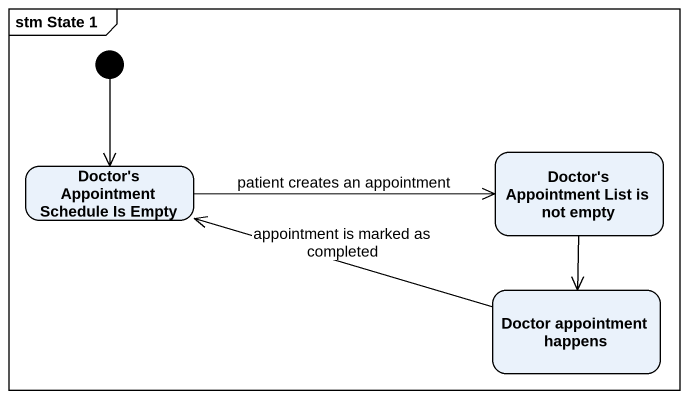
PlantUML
@startuml
mainframe stm State 1
hide empty description
state "Doctor's Appointment Schedule Is Empty" as Doctor_s_Appointment
state "Doctor's Appointment List is not empty" as Doctor_s_Appointment_List
state "Doctor appointment happens" as Doctor_appointment_happens
[*] --> Doctor_s_Appointment
Doctor_s_Appointment -right-> Doctor_s_Appointment_List : patient creates an appointment
Doctor_s_Appointment_List --> Doctor_appointment_happens
Doctor_appointment_happens -left-> Doctor_s_Appointment : appointment is marked as completed
@enduml
